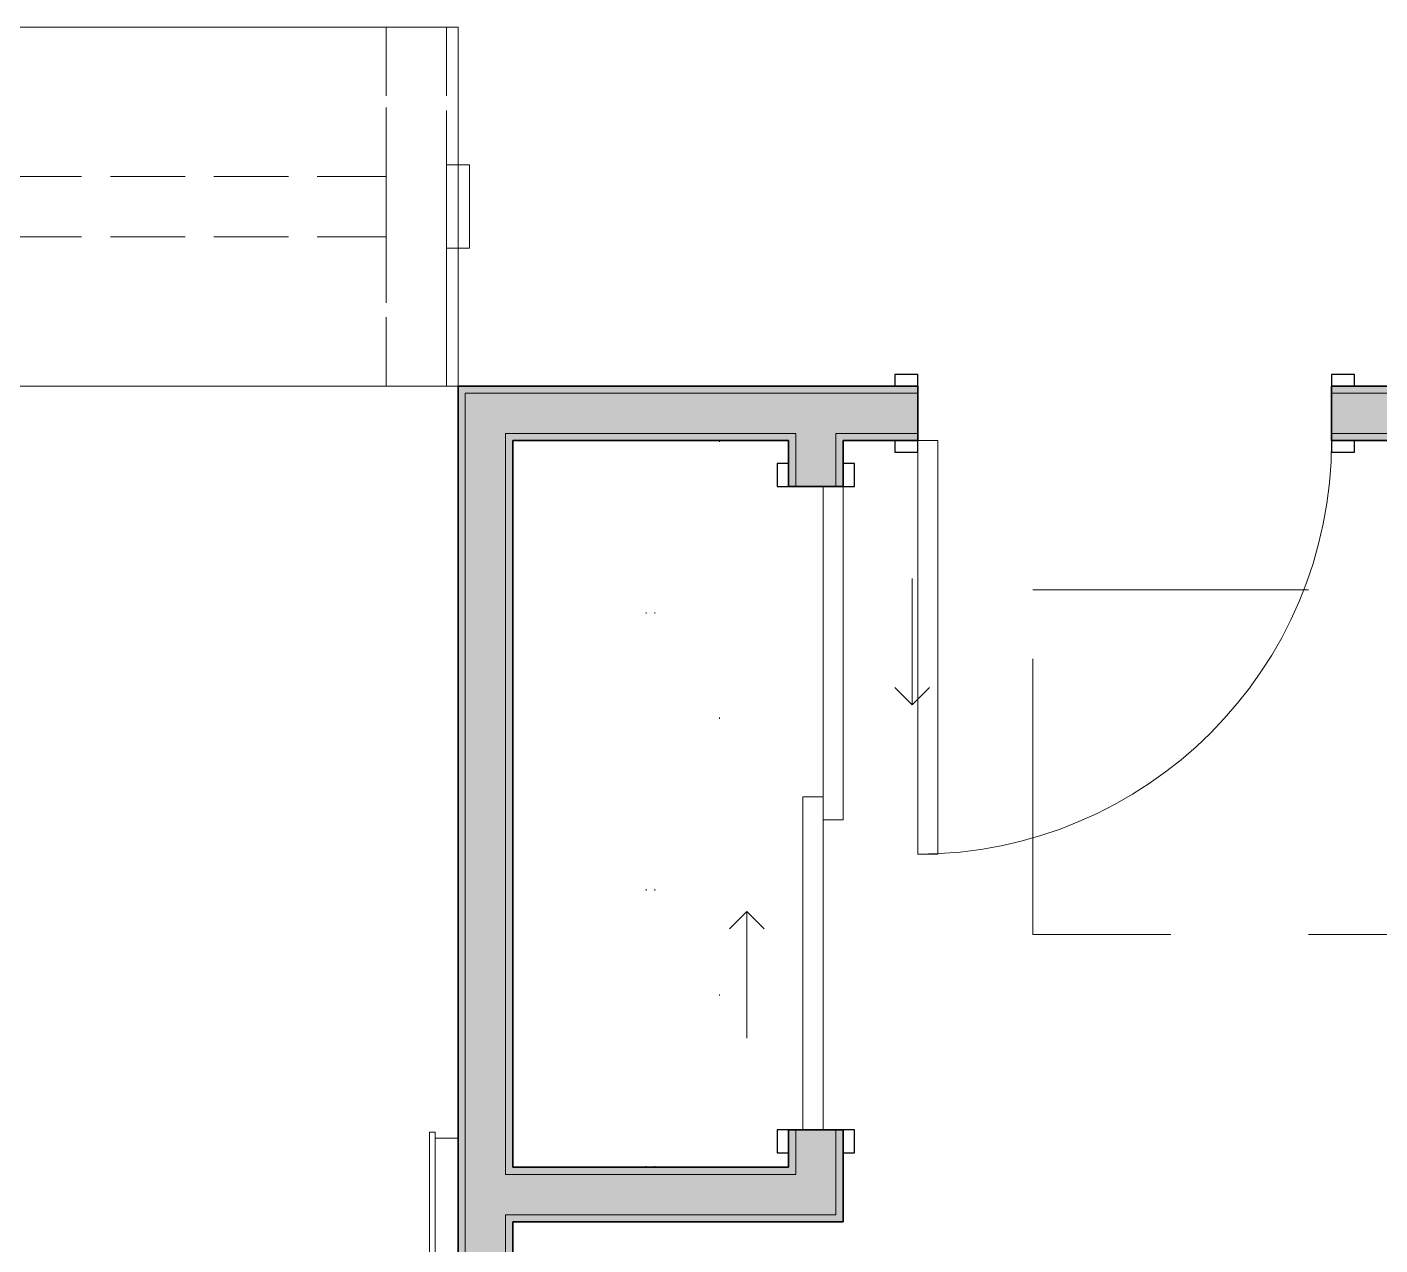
# Model space of a CAD drawing. Header units: inches. Extents: x 6 to 8416, y -388 to 6104.
# Drawn here: x 5680.7 to 5798.4, y 61.9 to 167.9 of the extents above; entities that cross this region are included whole.
import ezdxf

# ---------------------------------------------------------------- set-up
doc = ezdxf.new("R2010")
doc.units = ezdxf.units.IN
doc.header["$MEASUREMENT"] = 0
for name, pattern in [('Dash 1_16_', [48, 24, -24]), ('Dot 1_16_', [24, 0, -24]), ('Hidden 1_16_', [36, 24, -12]), ('Hidden 1_8_', [9, 6, -3])]:
    doc.linetypes.add(name, pattern=pattern)
for name, color, linetype, lineweight in [('A-DOOR', 31, 'Continuous', 18), ('A-DOOR-FRAM', 31, 'Continuous', 25), ('A-GENM', 13, 'Continuous', 18), ('A-WALL', 113, 'Continuous', 25), ('A-WALL-PATT', 111, 'Continuous', 35), ('I-WALL', 2, 'Continuous', 25), ('Q-CASE', 31, 'Continuous', 18), ('Q-SPCQ', 91, 'Continuous', 18)]:
    doc.layers.add(name, color=color, linetype=linetype, lineweight=lineweight)

# ---------------------------------------------------------------- blocks, each defined once
blk = doc.blocks.new('Unit-Double-Sliding-Flush-ICC ADA-AM - 56_ x 84_-FG-NR __U-S2 _ SLIDING CLOSET_-5466156-LEVEL 3 - PLAN Copy 1 Copy 1')
at = {"layer": 'A-DOOR', "lineweight": 9}
for p, q in [((-10.5, 14.875), (-9, 13.375)), ((-20, 13.375), (-9, 13.375)), ((-9, 13.375), (-10.5, 11.875)), ((1, 7.375), (-28, 7.375)), ((-28, 7.375), (-28, 5.625)), ((1, 7.375), (1, 5.625)), ((-28, 5.625), (-1, 5.625)), ((-1, 5.625), (1, 5.625)), ((1, 5.625), (-1, 5.625)), ((-1, 3.875), (-1, 5.625)), ((28, 5.625), (1, 5.625)), ((28, 3.875), (28, 5.625)), ((-1, 3.875), (28, 3.875)), ((9, -1), (10.5, 0.5)), ((10.5, -2.5), (9, -1)), ((20, -1), (9, -1))]:
    blk.add_line(p, q, dxfattribs=at)
at = {"layer": 'A-DOOR'}
for p, q in [((1, 7.375), (-28, 7.375)), ((-28, 7.375), (-28, 5.625)), ((1, 5.625), (1, 7.375)), ((-28, 5.625), (1, 5.625)), ((28, 5.625), (-1, 5.625)), ((-1, 5.625), (-1, 3.875)), ((28, 3.875), (28, 5.625)), ((-1, 3.875), (28, 3.875))]:
    blk.add_line(p, q, dxfattribs=at)
at = {"layer": 'A-DOOR-FRAM'}
for p, q in [((-28, 8.375), (-30, 8.375)), ((-30, 8.375), (-30, 7.375)), ((-28, 7.375), (-28, 8.375)), ((30, 8.375), (28, 8.375)), ((28, 8.375), (28, 7.375)), ((30, 7.375), (30, 8.375)), ((-30, 7.375), (-28, 7.375)), ((28, 7.375), (30, 7.375)), ((-28, 2.625), (-30, 2.625)), ((-30, 2.625), (-30, 1.625)), ((-28, 1.625), (-28, 2.625)), ((30, 2.625), (28, 2.625)), ((28, 2.625), (28, 1.625)), ((30, 1.625), (30, 2.625)), ((-30, 1.625), (-28, 1.625)), ((28, 1.625), (30, 1.625))]:
    blk.add_line(p, q, dxfattribs=at)
at = {"layer": 'A-DOOR-FRAM', "lineweight": 18}
for p, q in [((-28, 8.375), (-30, 8.375)), ((-30, 8.375), (-30, 7.375)), ((-28, 8.375), (-28, 7.375)), ((30, 8.375), (28, 8.375)), ((28, 8.375), (28, 7.375)), ((30, 8.375), (30, 7.375)), ((-30, 7.375), (-28, 7.375)), ((28, 7.375), (30, 7.375)), ((-28, 2.625), (-30, 2.625)), ((-30, 2.625), (-30, 1.625)), ((-28, 2.625), (-28, 1.625)), ((30, 2.625), (28, 2.625)), ((28, 2.625), (28, 1.625)), ((30, 2.625), (30, 1.625)), ((-30, 1.625), (-28, 1.625)), ((28, 1.625), (30, 1.625))]:
    blk.add_line(p, q, dxfattribs=at)
blk = doc.blocks.new('CW Closet Shelf-AM - CW Closet Shelf-AM-4421803-LEVEL 3 - PLAN Copy 1 Copy 1')
at = {"layer": 'Q-CASE', "linetype": 'Dot 1_16_', "lineweight": 9}
for p, q in [((-30.89, -42), (-30.89, -24)), ((-30.89, -24), (32.36, -24)), ((32.36, -24), (32.36, -42)), ((-30.89, -35.62), (32.36, -35.62)), ((-30.89, -36.37), (32.36, -36.37)), ((32.36, -42), (-30.89, -42))]:
    blk.add_line(p, q, dxfattribs=at)
blk = doc.blocks.new('Unit-Single-Flush-ICC ADA-AM - 36_ x 84_-NR _U-BE _ BED_-6494243-LEVEL 3 - PLAN Copy 1 Copy 1')
at = {"layer": 'A-DOOR'}
for p, q in [((16.25, 38.38), (18, 38.38)), ((16.25, 2.37), (16.25, 38.38)), ((18, 2.37), (18, 38.38)), ((16.25, 2.37), (18, 2.37))]:
    blk.add_line(p, q, dxfattribs=at)
at = {"layer": 'A-DOOR', "lineweight": 9}
blk.add_arc((18, 2.37), 36, 90, 180, dxfattribs=at)
at = {"layer": 'A-DOOR-FRAM'}
for p, q in [((-18, 3.37), (-20, 3.37)), ((-20, 3.37), (-20, 2.37)), ((-20, 2.37), (-18, 2.37)), ((-18, 2.37), (-18, 3.37)), ((20, 3.37), (18, 3.37)), ((18, 3.37), (18, 2.37)), ((18, 2.37), (20, 2.37)), ((20, 2.37), (20, 3.37)), ((-18, -2.38), (-20, -2.38)), ((-20, -2.38), (-20, -3.38)), ((-20, -3.38), (-18, -3.38)), ((-18, -3.38), (-18, -2.38)), ((20, -2.38), (18, -2.38)), ((18, -2.38), (18, -3.38)), ((18, -3.38), (20, -3.38)), ((20, -3.38), (20, -2.38))]:
    blk.add_line(p, q, dxfattribs=at)
at = {"layer": 'A-DOOR-FRAM', "lineweight": 18}
for p, q in [((-18, 3.37), (-20, 3.37)), ((-20, 3.37), (-20, 2.37)), ((-20, 2.37), (-18, 2.37)), ((-18, 3.37), (-18, 2.37)), ((20, 3.37), (18, 3.37)), ((18, 3.37), (18, 2.37)), ((18, 2.37), (20, 2.37)), ((20, 3.37), (20, 2.37)), ((-20, -3.38), (-20, -2.38)), ((-18, -2.38), (-20, -2.38)), ((-20, -3.38), (-18, -3.38)), ((-18, -3.38), (-18, -2.38)), ((18, -3.38), (18, -2.38)), ((20, -2.38), (18, -2.38)), ((18, -3.38), (20, -3.38)), ((20, -3.38), (20, -2.38))]:
    blk.add_line(p, q, dxfattribs=at)
blk = doc.blocks.new('GM IS - Type B_5 - island small AM - Type B - Island 4 - 6_ WIDE-V1122-LEVEL 3 - PLAN Copy 1 Copy 1')
at = {"layer": 'A-GENM', "lineweight": 9}
for p, q in [((0, 31.25), (-72, 31.25)), ((-72, 31.25), (-72, 0)), ((-72, 0), (-72, 31.25)), ((-72, 31.25), (0, 31.25)), ((0, 0), (0, 31.25)), ((0, 31.25), (0, 0)), ((-72, 0), (0, 0)), ((0, 0), (-72, 0))]:
    blk.add_line(p, q, dxfattribs=at)
at = {"layer": 'A-GENM', "linetype": 'Hidden 1_8_', "lineweight": 9}
for p, q in [((-71, 31.25), (-71, 0)), ((-65.75, 31.25), (-71, 31.25)), ((-71, 31.25), (-65.75, 31.25)), ((-71, 19.25), (-71, 31.25)), ((-71, 31.25), (-71, 0)), ((-65.75, 31.25), (-71, 31.25)), ((-71, 31.25), (-65.75, 31.25)), ((-71, 19.25), (-71, 31.25)), ((-71, 0), (-71, 31.25)), ((-71, 31.25), (-71, 0)), ((-71, 31.25), (-65.75, 31.25)), ((-65.75, 0), (-65.75, 31.25)), ((-65.75, 31.25), (-65.75, 18.25)), ((-65.75, 0), (-65.75, 31.25)), ((-65.75, 31.25), (-65.75, 18.25)), ((-65.75, 31.25), (-65.75, 0)), ((-6.25, 31.25), (-6.25, 0)), ((-1, 31.25), (-6.25, 31.25)), ((-6.25, 31.25), (-1, 31.25)), ((-6.25, 18.25), (-6.25, 31.25)), ((-6.25, 31.25), (-6.25, 0)), ((-6.25, 31.25), (-1, 31.25)), ((-1, 0), (-1, 31.25)), ((-1, 31.25), (-1, 19.25)), ((-1, 31.25), (-1, 0)), ((-71, 12), (-71, 19.25)), ((-71, 12), (-71, 19.25)), ((-1, 19.25), (-1, 12)), ((-6.25, 18.25), (-65.75, 18.25)), ((-65.75, 18.25), (-65.75, 13)), ((-65.75, 13), (-65.75, 18.25)), ((-65.75, 18.25), (-6.25, 18.25)), ((-65.75, 18.25), (-65.75, 13)), ((-65.75, 18.25), (-65.75, 13)), ((-65.75, 18.25), (-6.25, 18.25)), ((-6.25, 13), (-6.25, 18.25)), ((-6.25, 18.25), (-6.25, 13)), ((-6.25, 13), (-6.25, 18.25)), ((-65.75, 13), (-6.25, 13)), ((-6.25, 13), (-65.75, 13)), ((-65.75, 13), (-65.75, 0)), ((-65.75, 13), (-65.75, 0)), ((-6.25, 13), (-65.75, 13)), ((-6.25, 0), (-6.25, 13)), ((-71, 0), (-71, 12)), ((-71, 0), (-71, 12)), ((-1, 12), (-1, 0)), ((-71, 0), (-65.75, 0)), ((-65.75, 0), (-71, 0)), ((-71, 0), (-65.75, 0)), ((-65.75, 0), (-71, 0)), ((-71, 0), (-65.75, 0)), ((-6.25, 0), (-1, 0)), ((-1, 0), (-6.25, 0)), ((-6.25, 0), (-1, 0))]:
    blk.add_line(p, q, dxfattribs=at)
blk = doc.blocks.new('GM Outlet Zone-AM - GM Outlet Zone-AM-V1153-LEVEL 3 - PLAN Copy 1 Copy 1')
at = {"layer": 'A-GENM', "linetype": 'Dash 1_16_', "lineweight": 9}
for p, q in [((-3.62, 0), (3.63, 0)), ((3.63, 0), (-3.62, 0)), ((-3.62, -1), (-3.62, 0)), ((-3.62, 0), (-3.62, -1)), ((-3.62, -2), (-3.62, -1)), ((-3.62, -1), (-3.62, -2)), ((3.63, 0), (3.63, -1)), ((3.63, 0), (3.63, -1)), ((3.63, -1), (3.63, -2)), ((3.63, -1), (3.63, -2)), ((-3.62, -2), (3.63, -2)), ((3.63, -2), (-3.62, -2))]:
    blk.add_line(p, q, dxfattribs=at)
blk = doc.blocks.new('FR TV-AM - 50_-1978724-LEVEL 3 - PLAN Copy 1 Copy 1')
at = {"layer": 'Q-SPCQ'}
for p, q in [((23.75, 0), (-19.25, 0)), ((-19.25, 0), (-19.25, -2)), ((23.75, -2), (23.75, 0)), ((-19.25, -2), (-19.75, -2)), ((-19.75, -2), (-19.75, -2.5)), ((-19.25, -2), (23.75, -2)), ((24.25, -2), (23.75, -2)), ((24.25, -2.5), (24.25, -2)), ((-19.75, -2.5), (24.25, -2.5)), ((-19.75, -2.5), (24.25, -2.5))]:
    blk.add_line(p, q, dxfattribs=at)
blk = doc.blocks.new('z Nested-Clearance-Plumbing-AM - Clearance-V1133-LEVEL 3 - PLAN Copy 1 Copy 1')
at = {"layer": 'A-GENM', "linetype": 'Hidden 1_16_', "lineweight": 9}
for p, q in [((-15, -48), (-15, 0)), ((-15, 0), (-0.84, 0)), ((-0.75, 0), (-0.52, 0)), ((-0.52, 0), (0.49, 0)), ((0.49, 0), (0.75, 0)), ((0.75, 0), (15, 0)), ((15, 0), (15, -48)), ((15, -48), (-15, -48))]:
    blk.add_line(p, q, dxfattribs=at)

msp = doc.modelspace()

# ---------------------------------------------------------------- hatches: boundary and pattern name
at = {"layer": 'A-WALL-PATT', "transparency": 33554560}
h = msp.add_hatch(color=10, dxfattribs=at)
h.paths.add_polyline_path([(5926.16533733, 136.06077679), (5926.16533733, 136.68577679), (5899.54033733, 136.68577679), (5899.54033733, 136.06077679)])
h.paths.add_polyline_path([(5896.04033733, 136.06077679), (5896.04033733, 136.68577679), (5891.79033733, 136.68577679), (5891.79033733, 136.06077679), (5894.43053685, 136.06077679)])
h.paths.add_polyline_path([(5855.79033733, 136.06077679), (5855.79033733, 136.68577679), (5794.16533733, 136.68577679), (5794.16533733, 136.06077679), (5826.94553685, 136.06077679)])
h.paths.add_polyline_path([(5758.16533733, 136.06077679), (5758.16533733, 136.68577679), (5718.16533733, 136.68577679), (5718.16533733, 136.06077679), (5718.79033733, 136.06077679)])
for points in [[(5718.16533733, -23.18922321), (5718.79033733, -23.18922321), (5718.79033733, 136.06077679), (5718.16533733, 136.06077679), (5718.16533733, 16.20356081)], [(5722.91533733, 68.06077679), (5747.54033733, 68.06077679), (5747.54033733, 68.68577679), (5722.91533733, 68.68577679)]]:
    msp.add_hatch(color=10, dxfattribs=at).paths.add_polyline_path(points)
at = {"layer": 'A-WALL-PATT', "lineweight": 25, "transparency": 33554560}
h = msp.add_hatch(color=10, dxfattribs=at)
h.paths.add_polyline_path([(5926.16533733, 131.93577679), (5926.16533733, 132.56077679), (5903.54033733, 132.56077679), (5903.54033733, 131.93577679), (5904.16533733, 131.93577679)])
h.paths.add_polyline_path([(5900.04033733, 131.93577679), (5900.04033733, 132.56077679), (5891.79033733, 132.56077679), (5891.79033733, 131.93577679), (5899.41533733, 131.93577679)])
h.paths.add_polyline_path([(5855.79033733, 131.93577679), (5855.79033733, 132.56077679), (5827.29033733, 132.56077679), (5827.29033733, 131.93577679), (5827.91533733, 131.93577679)])
h.paths.add_polyline_path([(5821.16533733, 131.93577679), (5821.79033733, 131.93577679), (5821.79033733, 132.56077679), (5794.16533733, 132.56077679), (5794.16533733, 131.93577679)])
h.paths.add_polyline_path([(5758.16533733, 131.93577679), (5758.16533733, 132.56077679), (5751.04033733, 132.56077679), (5751.04033733, 131.93577679), (5751.66533733, 131.93577679)])
h.paths.add_polyline_path([(5747.54033733, 131.93577679), (5747.54033733, 132.56077679), (5722.29033733, 132.56077679), (5722.29033733, 131.93577679), (5746.91533733, 131.93577679)])
h = msp.add_hatch(color=10, dxfattribs=at)
h.paths.add_polyline_path([(5722.29033733, -23.18922321), (5722.91533733, -23.18922321), (5722.91533733, 64.56077679), (5722.29033733, 64.56077679), (5722.29033733, 16.20356081)])
h.paths.add_polyline_path([(5722.29033733, 68.06077679), (5722.91533733, 68.06077679), (5722.91533733, 131.93577679), (5722.29033733, 131.93577679), (5722.29033733, 94.93056081)])
at = {"layer": 'A-WALL-PATT', "transparency": 33554560}
h = msp.add_hatch(color=10, dxfattribs=at)
h.paths.add_polyline_path([(5746.91533733, 68.68577679), (5747.54033733, 68.68577679), (5747.54033733, 71.93577679), (5746.91533733, 71.93577679)])
h.paths.add_polyline_path([(5747.54033733, 127.93577679), (5747.54033733, 131.93577679), (5746.91533733, 131.93577679), (5746.91533733, 127.93577679)])
at = {"layer": 'A-WALL-PATT', "lineweight": 25, "transparency": 33554560}
h = msp.add_hatch(color=10, dxfattribs=at)
h.paths.add_polyline_path([(5751.66533733, 64.56077679), (5751.66533733, 71.93577679), (5751.04033733, 71.93577679), (5751.04033733, 64.56077679)])
h.paths.add_polyline_path([(5751.66533733, 127.93577679), (5751.66533733, 131.93577679), (5751.04033733, 131.93577679), (5751.04033733, 127.93577679)])
msp.add_hatch(color=10, dxfattribs=at).paths.add_polyline_path([(5722.91533733, 63.93577679), (5751.66533733, 63.93577679), (5751.66533733, 64.56077679), (5722.91533733, 64.56077679)])
at = {"layer": 'I-WALL', "transparency": 33554560}
h = msp.add_hatch(color=10, dxfattribs=at)
h.paths.add_polyline_path([(5926.16533733, 132.56077679), (5926.16533733, 136.06077679), (5891.79033733, 136.06077679), (5891.79033733, 132.56077679), (5903.54033733, 132.56077679)])
h.paths.add_polyline_path([(5855.79033733, 132.56077679), (5855.79033733, 136.06077679), (5794.16533733, 136.06077679), (5794.16533733, 132.56077679), (5827.29033733, 132.56077679)])
h.paths.add_polyline_path([(5758.16533733, 132.56077679), (5758.16533733, 136.06077679), (5718.79033733, 136.06077679), (5718.79033733, 132.56077679), (5751.04033733, 132.56077679)])
for points in [[(5718.79033733, -23.18922321), (5722.29033733, -23.18922321), (5722.29033733, 132.56077679), (5718.79033733, 132.56077679), (5718.79033733, 16.20356081)], [(5722.91533733, 64.56077679), (5751.04033733, 64.56077679), (5751.04033733, 68.06077679), (5722.29033733, 68.06077679), (5722.29033733, 64.56077679)]]:
    msp.add_hatch(color=10, dxfattribs=at).paths.add_polyline_path(points)
h = msp.add_hatch(color=10, dxfattribs=at)
h.paths.add_polyline_path([(5751.04033733, 68.06077679), (5751.04033733, 71.93577679), (5747.54033733, 71.93577679), (5747.54033733, 68.06077679)])
h.paths.add_polyline_path([(5751.04033733, 127.93577679), (5751.04033733, 132.56077679), (5747.54033733, 132.56077679), (5747.54033733, 127.93577679)])

# ---------------------------------------------------------------- linework, layer by layer
at = {"layer": 'A-WALL', "lineweight": 9}
for p, q in [((5758.16533733, 136.06077679), (5718.79033733, 136.06077679)), ((5718.79033733, 136.06077679), (5718.79033733, -23.18922321)), ((5855.79033733, 136.06077679), (5794.16533733, 136.06077679)), ((5747.54033733, 132.56077679), (5722.29033733, 132.56077679)), ((5722.29033733, 132.56077679), (5722.29033733, 68.06077679)), ((5747.54033733, 132.56077679), (5747.54033733, 127.93577679)), ((5758.16533733, 132.56077679), (5751.04033733, 132.56077679)), ((5751.04033733, 132.56077679), (5751.04033733, 127.93577679)), ((5821.79033733, 132.56077679), (5794.16533733, 132.56077679)), ((5747.54033733, 71.93577679), (5747.54033733, 68.06077679)), ((5751.04033733, 71.93577679), (5751.04033733, 64.56077679)), ((5747.54033733, 68.06077679), (5722.29033733, 68.06077679)), ((5751.04033733, 64.56077679), (5722.29033733, 64.56077679)), ((5722.29033733, 64.56077679), (5722.29033733, -23.18922321))]:
    msp.add_line(p, q, dxfattribs=at)
at = {"layer": 'I-WALL', "lineweight": 35}
for p, q in [((5758.16533733, 136.68577679), (5718.16533733, 136.68577679)), ((5718.16533733, 136.68577679), (5718.16533733, -23.18922321)), ((5758.16533733, 131.93577679), (5758.16533733, 136.68577679)), ((5855.79033733, 136.68577679), (5794.16533733, 136.68577679)), ((5794.16533733, 136.68577679), (5794.16533733, 131.93577679)), ((5722.91533733, 131.93577679), (5746.91533733, 131.93577679)), ((5722.91533733, 68.68577679), (5722.91533733, 131.93577679)), ((5746.91533733, 131.93577679), (5746.91533733, 127.93577679)), ((5751.66533733, 131.93577679), (5758.16533733, 131.93577679)), ((5751.66533733, 127.93577679), (5751.66533733, 131.93577679)), ((5794.16533733, 131.93577679), (5821.16533733, 131.93577679)), ((5746.91533733, 127.93577679), (5751.66533733, 127.93577679)), ((5751.66533733, 71.93577679), (5746.91533733, 71.93577679)), ((5746.91533733, 71.93577679), (5746.91533733, 68.68577679)), ((5751.66533733, 63.93577679), (5751.66533733, 71.93577679)), ((5746.91533733, 68.68577679), (5722.91533733, 68.68577679)), ((5722.91533733, 63.93577679), (5751.66533733, 63.93577679)), ((5722.91533733, -23.18922321), (5722.91533733, 63.93577679))]:
    msp.add_line(p, q, dxfattribs=at)

# ---------------------------------------------------------------- block references
at = {"layer": 'A-DOOR'}
for name, p, rotation in [('Unit-Single-Flush-ICC ADA-AM - 36_ x 84_-NR _U-BE _ BED_-6494243-LEVEL 3 - PLAN Copy 1 Copy 1', (5776.16533733, 134.31077679), 180), ('Unit-Double-Sliding-Flush-ICC ADA-AM - 56_ x 84_-FG-NR __U-S2 _ SLIDING CLOSET_-5466156-LEVEL 3 - PLAN Copy 1 Copy 1', (5744.29033733, 99.93577679), 270.000000000002)]:
    msp.add_blockref(name, p, dxfattribs=dict(at, rotation=rotation))
at = {"layer": 'A-GENM', "linetype": 'Hidden 1_8_', "lineweight": 9, "rotation": 180}
msp.add_blockref('GM IS - Type B_5 - island small AM - Type B - Island 4 - 6_ WIDE-V1122-LEVEL 3 - PLAN Copy 1 Copy 1', (5646.16533733, 167.93577679), dxfattribs=at)
at = {"layer": 'A-GENM', "rotation": 269.999999999999}
msp.add_blockref('GM Outlet Zone-AM - GM Outlet Zone-AM-V1153-LEVEL 3 - PLAN Copy 1 Copy 1', (5719.16533733, 152.31077679), dxfattribs=at)
at = {"layer": 'A-GENM', "linetype": 'Hidden 1_16_', "lineweight": 9, "rotation": 269.9999999999983}
msp.add_blockref('z Nested-Clearance-Plumbing-AM - Clearance-V1133-LEVEL 3 - PLAN Copy 1 Copy 1', (5816.16533733, 103.93577679), dxfattribs=at)
at = {"layer": 'Q-CASE', "rotation": 89.99999999999962}
msp.add_blockref('CW Closet Shelf-AM - CW Closet Shelf-AM-4421803-LEVEL 3 - PLAN Copy 1 Copy 1', (5698.91533733, 99.57307187), dxfattribs=at)
at = {"layer": 'Q-SPCQ', "rotation": 270.0000000000007}
msp.add_blockref('FR TV-AM - 50_-1978724-LEVEL 3 - PLAN Copy 1 Copy 1', (5718.16533733, 51.98315057), dxfattribs=at)

doc.saveas('drawing.dxf')
